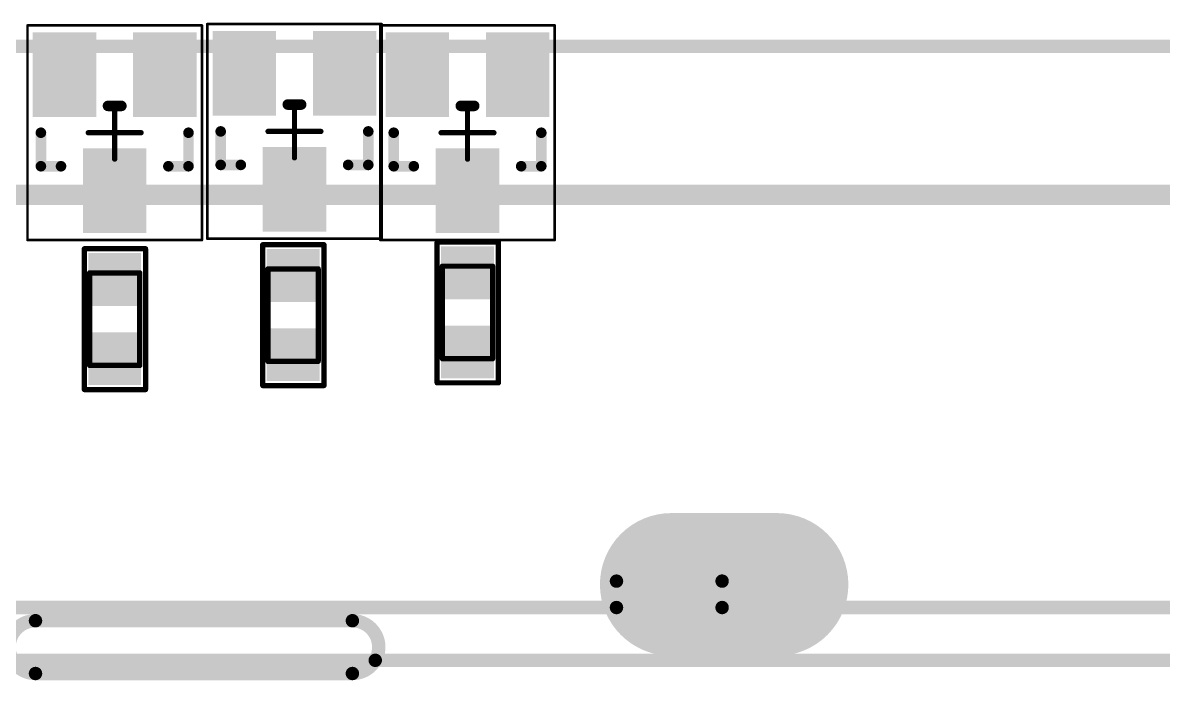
# Model space of a CAD drawing. Header units: millimetres. Extents: x 188 to 468, y 62 to 189.
# Drawn here: x 371.55 to 393.14, y 87.8 to 100.25 of the extents above; entities that cross this region are included whole.
import ezdxf

# ---------------------------------------------------------------- set-up
doc = ezdxf.new("R2010")
doc.units = ezdxf.units.MM
for name, color, linetype in [('BottomOverlay', 54, 'Continuous'), ('BottomPaste', 16, 'Continuous'), ('BottomSolder', 6, 'Continuous'), ('KeepOutLayer', 6, 'Continuous'), ('Mechanical13', 56, 'Continuous'), ('Mechanical15', 56, 'Continuous'), ('TopOverlay', 2, 'Continuous'), ('TopSolder', 216, 'Continuous')]:
    doc.layers.add(name, color=color, linetype=linetype)

msp = doc.modelspace()

# ---------------------------------------------------------------- linework, layer by layer
at = {"layer": 'BottomOverlay'}
for points, const_width in [([(373.418, 98.679), (373.164, 98.679)], 0.2), ([(376.822, 98.704), (376.568, 98.704)], 0.2), ([(380.098, 98.679), (379.844, 98.679)], 0.2), ([(371.894, 97.536), (371.894, 98.171)], 0.2), ([(374.688, 97.536), (374.688, 98.171)], 0.2), ([(375.298, 97.561), (375.298, 98.196)], 0.2), ([(378.092, 97.561), (378.092, 98.196)], 0.2), ([(378.574, 97.536), (378.574, 98.171)], 0.2), ([(381.368, 97.536), (381.368, 98.171)], 0.2), ([(372.275, 97.536), (371.894, 97.536)], 0.2), ([(374.688, 97.536), (374.307, 97.536)], 0.2), ([(375.679, 97.561), (375.298, 97.561)], 0.2), ([(378.092, 97.561), (377.711, 97.561)], 0.2), ([(378.955, 97.536), (378.574, 97.536)], 0.2), ([(381.368, 97.536), (380.987, 97.536)], 0.2), ([(377.254, 96.049), (376.094, 96.049)], 0.1), ([(376.094, 94.271), (376.094, 96.049)], 0.1), ([(377.254, 93.382), (377.254, 96.049)], 0.1), ([(380.556, 96.1), (379.396, 96.1)], 0.1), ([(379.396, 94.322), (379.396, 96.1)], 0.1), ([(380.556, 93.433), (380.556, 96.1)], 0.1), ([(373.875, 95.973), (372.716, 95.973)], 0.1), ([(372.716, 94.195), (372.716, 95.973)], 0.1), ([(373.875, 93.306), (373.875, 95.973)], 0.1), ([(379.396, 93.433), (379.396, 94.317)], 0.1), ([(372.716, 93.306), (372.716, 94.19)], 0.1), ([(376.094, 93.382), (376.094, 94.267)], 0.1), ([(373.875, 93.306), (372.716, 93.306)], 0.1), ([(377.254, 93.382), (376.094, 93.382)], 0.1), ([(380.556, 93.433), (379.396, 93.433)], 0.1)]:
    msp.add_lwpolyline(points, dxfattribs=dict(at, const_width=const_width))
for points, const_width in [([(373.214, 98.679, -1), (373.114, 98.679, -1)], 0.1), ([(373.468, 98.679, -1), (373.368, 98.679, -1)], 0.1), ([(376.618, 98.704, -1), (376.518, 98.704, -1)], 0.1), ([(376.872, 98.704, -1), (376.772, 98.704, -1)], 0.1), ([(379.894, 98.679, -1), (379.794, 98.679, -1)], 0.1), ([(380.148, 98.679, -1), (380.048, 98.679, -1)], 0.1), ([(371.944, 98.171, -1), (371.844, 98.171, -1)], 0.1), ([(374.738, 98.171, -1), (374.638, 98.171, -1)], 0.1), ([(375.348, 98.196, -1), (375.248, 98.196, -1)], 0.1), ([(378.142, 98.196, -1), (378.042, 98.196, -1)], 0.1), ([(378.624, 98.171, -1), (378.524, 98.171, -1)], 0.1), ([(381.418, 98.171, -1), (381.318, 98.171, -1)], 0.1), ([(371.944, 97.536, -1), (371.844, 97.536, -1)], 0.1), ([(371.944, 97.536, -1), (371.844, 97.536, -1)], 0.1), ([(372.325, 97.536, -1), (372.225, 97.536, -1)], 0.1), ([(374.357, 97.536, -1), (374.257, 97.536, -1)], 0.1), ([(374.738, 97.536, -1), (374.638, 97.536, -1)], 0.1), ([(374.738, 97.536, -1), (374.638, 97.536, -1)], 0.1), ([(375.348, 97.561, -1), (375.248, 97.561, -1)], 0.1), ([(375.348, 97.561, -1), (375.248, 97.561, -1)], 0.1), ([(375.729, 97.561, -1), (375.629, 97.561, -1)], 0.1), ([(377.761, 97.561, -1), (377.661, 97.561, -1)], 0.1), ([(378.142, 97.561, -1), (378.042, 97.561, -1)], 0.1), ([(378.142, 97.561, -1), (378.042, 97.561, -1)], 0.1), ([(378.624, 97.536, -1), (378.524, 97.536, -1)], 0.1), ([(378.624, 97.536, -1), (378.524, 97.536, -1)], 0.1), ([(379.005, 97.536, -1), (378.905, 97.536, -1)], 0.1), ([(381.037, 97.536, -1), (380.937, 97.536, -1)], 0.1), ([(381.418, 97.536, -1), (381.318, 97.536, -1)], 0.1), ([(381.418, 97.536, -1), (381.318, 97.536, -1)], 0.1), ([(376.119, 96.049, -1), (376.069, 96.049, -1)], 0.05), ([(376.119, 96.049, -1), (376.069, 96.049, -1)], 0.05), ([(377.279, 96.049, -1), (377.229, 96.049, -1)], 0.05), ([(377.279, 96.049, -1), (377.229, 96.049, -1)], 0.05), ([(379.421, 96.1, -1), (379.371, 96.1, -1)], 0.05), ([(379.421, 96.1, -1), (379.371, 96.1, -1)], 0.05), ([(380.581, 96.1, -1), (380.531, 96.1, -1)], 0.05), ([(380.581, 96.1, -1), (380.531, 96.1, -1)], 0.05), ([(372.741, 95.973, -1), (372.691, 95.973, -1)], 0.05), ([(372.741, 95.973, -1), (372.691, 95.973, -1)], 0.05), ([(373.9, 95.973, -1), (373.85, 95.973, -1)], 0.05), ([(373.9, 95.973, -1), (373.85, 95.973, -1)], 0.05), ([(379.421, 94.322, -1), (379.371, 94.322, -1)], 0.05), ([(379.421, 94.317, -1), (379.371, 94.317, -1)], 0.05), ([(372.741, 94.195, -1), (372.691, 94.195, -1)], 0.05), ([(372.741, 94.19, -1), (372.691, 94.19, -1)], 0.05), ([(376.119, 94.271, -1), (376.069, 94.271, -1)], 0.05), ([(376.119, 94.267, -1), (376.069, 94.267, -1)], 0.05), ([(372.741, 93.306, -1), (372.691, 93.306, -1)], 0.05), ([(372.741, 93.306, -1), (372.691, 93.306, -1)], 0.05), ([(373.9, 93.306, -1), (373.85, 93.306, -1)], 0.05), ([(373.9, 93.306, -1), (373.85, 93.306, -1)], 0.05), ([(376.119, 93.382, -1), (376.069, 93.382, -1)], 0.05), ([(376.119, 93.382, -1), (376.069, 93.382, -1)], 0.05), ([(377.279, 93.382, -1), (377.229, 93.382, -1)], 0.05), ([(377.279, 93.382, -1), (377.229, 93.382, -1)], 0.05), ([(379.421, 93.433, -1), (379.371, 93.433, -1)], 0.05), ([(379.421, 93.433, -1), (379.371, 93.433, -1)], 0.05), ([(380.581, 93.433, -1), (380.531, 93.433, -1)], 0.05), ([(380.581, 93.433, -1), (380.531, 93.433, -1)], 0.05)]:
    msp.add_lwpolyline(points, format="xyb", close=True, dxfattribs=dict(at, const_width=const_width))
at = {"layer": 'BottomPaste'}
for points in [[(372.841, 98.571), (371.841, 98.571), (372.841, 99.971), (371.841, 99.971)], [(374.741, 98.571), (373.741, 98.571), (374.741, 99.971), (373.741, 99.971)], [(376.245, 98.596), (375.245, 98.596), (376.245, 99.996), (375.245, 99.996)], [(378.145, 98.596), (377.145, 98.596), (378.145, 99.996), (377.145, 99.996)], [(379.521, 98.571), (378.521, 98.571), (379.521, 99.971), (378.521, 99.971)], [(381.421, 98.571), (380.421, 98.571), (381.421, 99.971), (380.421, 99.971)], [(373.791, 96.371), (372.791, 96.371), (373.791, 97.771), (372.791, 97.771)], [(377.195, 96.396), (376.195, 96.396), (377.195, 97.796), (376.195, 97.796)], [(380.471, 96.371), (379.471, 96.371), (380.471, 97.771), (379.471, 97.771)], [(376.269, 95.067), (376.269, 95.867), (377.069, 95.067), (377.069, 95.867)], [(379.571, 95.117), (379.571, 95.917), (380.371, 95.117), (380.371, 95.917)], [(372.891, 94.99), (372.891, 95.79), (373.691, 94.99), (373.691, 95.79)], [(376.269, 93.567), (376.269, 94.367), (377.069, 93.567), (377.069, 94.367)], [(379.571, 93.617), (379.571, 94.417), (380.371, 93.617), (380.371, 94.417)], [(372.891, 93.49), (372.891, 94.29), (373.691, 93.49), (373.691, 94.29)]]:
    msp.add_solid(points, dxfattribs=at)
at = {"layer": 'BottomSolder', "const_width": 2.703}
msp.add_lwpolyline([(385.83, 89.614), (383.83, 89.614)], dxfattribs=at)
at = {"layer": 'BottomSolder', "const_width": 1.352}
for points in [[(384.506, 89.614, -1), (383.154, 89.614, -1)], [(386.506, 89.614, -1), (385.154, 89.614, -1)]]:
    msp.add_lwpolyline(points, format="xyb", close=True, dxfattribs=at)
at = {"layer": 'BottomSolder'}
for points in [[(372.943, 98.469), (371.74, 98.469), (372.943, 100.073), (371.74, 100.073)], [(374.843, 98.469), (373.64, 98.469), (374.843, 100.073), (373.64, 100.073)], [(376.346, 98.495), (375.143, 98.495), (376.346, 100.098), (375.143, 100.098)], [(378.246, 98.495), (377.043, 98.495), (378.246, 100.098), (377.043, 100.098)], [(379.623, 98.469), (378.42, 98.469), (379.623, 100.073), (378.42, 100.073)], [(381.523, 98.469), (380.32, 98.469), (381.523, 100.073), (380.32, 100.073)], [(373.893, 96.269), (372.69, 96.269), (373.893, 97.873), (372.69, 97.873)], [(377.296, 96.295), (376.093, 96.295), (377.296, 97.898), (376.093, 97.898)], [(380.573, 96.269), (379.37, 96.269), (380.573, 97.873), (379.37, 97.873)], [(372.791, 94.89), (372.791, 95.89), (373.791, 94.89), (373.791, 95.89)], [(376.169, 94.967), (376.169, 95.967), (377.169, 94.967), (377.169, 95.967)], [(379.471, 95.017), (379.471, 96.017), (380.471, 95.017), (380.471, 96.017)], [(372.791, 93.39), (372.791, 94.39), (373.791, 93.39), (373.791, 94.39)], [(376.169, 93.467), (376.169, 94.467), (377.169, 93.467), (377.169, 94.467)], [(379.471, 93.517), (379.471, 94.517), (380.471, 93.517), (380.471, 94.517)]]:
    msp.add_solid(points, dxfattribs=at)
at = {"layer": 'KeepOutLayer', "const_width": 0.254}
for points in [[(371.791, 88.927, 1), (371.791, 87.927)], [(377.791, 87.927, 1), (377.791, 88.927)]]:
    msp.add_lwpolyline(points, format="xyb", dxfattribs=at)
for points in [[(377.791, 88.927), (371.791, 88.927)], [(377.791, 87.927), (371.791, 87.927)]]:
    msp.add_lwpolyline(points, dxfattribs=at)
at = {"layer": 'KeepOutLayer', "const_width": 0.127}
for points in [[(371.855, 88.927, -1), (371.728, 88.927, -1)], [(371.855, 88.927, -1), (371.728, 88.927, -1)], [(377.855, 88.927, -1), (377.728, 88.927, -1)], [(377.855, 88.927, -1), (377.728, 88.927, -1)], [(371.855, 87.927, -1), (371.728, 87.927, -1)], [(371.855, 87.927, -1), (371.728, 87.927, -1)], [(377.855, 87.927, -1), (377.728, 87.927, -1)], [(377.855, 87.927, -1), (377.728, 87.927, -1)]]:
    msp.add_lwpolyline(points, format="xyb", close=True, dxfattribs=at)
at = {"layer": 'Mechanical13', "const_width": 0.1}
for points in [[(380.446, 95.643), (379.496, 95.643)], [(379.496, 93.89), (379.496, 95.643)], [(380.446, 93.89), (380.446, 95.643)], [(373.766, 95.516), (372.816, 95.516)], [(372.816, 93.763), (372.816, 95.516)], [(373.766, 93.763), (373.766, 95.516)], [(377.144, 95.592), (376.194, 95.592)], [(376.194, 93.84), (376.194, 95.592)], [(377.144, 93.84), (377.144, 95.592)], [(380.446, 93.89), (379.496, 93.89)], [(373.766, 93.763), (372.816, 93.763)], [(377.144, 93.84), (376.194, 93.84)]]:
    msp.add_lwpolyline(points, dxfattribs=at)
at = {"layer": 'Mechanical13', "const_width": 0.05}
for points in [[(379.521, 95.643, -1), (379.471, 95.643, -1)], [(379.521, 95.643, -1), (379.471, 95.643, -1)], [(380.471, 95.643, -1), (380.421, 95.643, -1)], [(380.471, 95.643, -1), (380.421, 95.643, -1)], [(372.841, 95.516, -1), (372.791, 95.516, -1)], [(372.841, 95.516, -1), (372.791, 95.516, -1)], [(373.791, 95.516, -1), (373.741, 95.516, -1)], [(373.791, 95.516, -1), (373.741, 95.516, -1)], [(376.219, 95.592, -1), (376.169, 95.592, -1)], [(376.219, 95.592, -1), (376.169, 95.592, -1)], [(377.169, 95.592, -1), (377.119, 95.592, -1)], [(377.169, 95.592, -1), (377.119, 95.592, -1)], [(379.521, 93.89, -1), (379.471, 93.89, -1)], [(379.521, 93.89, -1), (379.471, 93.89, -1)], [(380.471, 93.89, -1), (380.421, 93.89, -1)], [(380.471, 93.89, -1), (380.421, 93.89, -1)], [(372.841, 93.763, -1), (372.791, 93.763, -1)], [(372.841, 93.763, -1), (372.791, 93.763, -1)], [(373.791, 93.763, -1), (373.741, 93.763, -1)], [(373.791, 93.763, -1), (373.741, 93.763, -1)], [(376.219, 93.84, -1), (376.169, 93.84, -1)], [(376.219, 93.84, -1), (376.169, 93.84, -1)], [(377.169, 93.84, -1), (377.119, 93.84, -1)], [(377.169, 93.84, -1), (377.119, 93.84, -1)]]:
    msp.add_lwpolyline(points, format="xyb", close=True, dxfattribs=at)
at = {"layer": 'Mechanical15'}
for points, const_width in [([(374.942, 100.203), (371.64, 100.203)], 0.05), ([(371.64, 96.139), (371.64, 100.203)], 0.05), ([(374.942, 96.139), (374.942, 100.203)], 0.05), ([(378.346, 100.228), (375.044, 100.228)], 0.05), ([(375.044, 96.164), (375.044, 100.228)], 0.05), ([(381.622, 100.203), (378.32, 100.203)], 0.05), ([(378.32, 96.139), (378.32, 100.203)], 0.05), ([(378.346, 96.164), (378.346, 100.228)], 0.05), ([(381.622, 96.139), (381.622, 100.203)], 0.05), ([(373.291, 97.671), (373.291, 98.671)], 0.1), ([(376.695, 97.696), (376.695, 98.696)], 0.1), ([(379.971, 97.671), (379.971, 98.671)], 0.1), ([(377.195, 98.196), (376.195, 98.196)], 0.1), ([(373.791, 98.171), (372.791, 98.171)], 0.1), ([(380.471, 98.171), (379.471, 98.171)], 0.1), ([(436.054, 97.058), (369.534, 97.058)], 0.254), ([(374.942, 96.139), (371.64, 96.139)], 0.05), ([(378.346, 96.164), (375.044, 96.164)], 0.05), ([(381.622, 96.139), (378.32, 96.139)], 0.05), ([(441.794, 88.178), (363.794, 88.178)], 0.254)]:
    msp.add_lwpolyline(points, dxfattribs=dict(at, const_width=const_width))
for points, const_width in [([(371.653, 100.203, -1), (371.628, 100.203, -1)], 0.025), ([(371.653, 100.203, -1), (371.628, 100.203, -1)], 0.025), ([(374.955, 100.203, -1), (374.93, 100.203, -1)], 0.025), ([(374.955, 100.203, -1), (374.93, 100.203, -1)], 0.025), ([(375.056, 100.228, -1), (375.031, 100.228, -1)], 0.025), ([(375.056, 100.228, -1), (375.031, 100.228, -1)], 0.025), ([(378.333, 100.203, -1), (378.308, 100.203, -1)], 0.025), ([(378.333, 100.203, -1), (378.308, 100.203, -1)], 0.025), ([(378.358, 100.228, -1), (378.333, 100.228, -1)], 0.025), ([(378.358, 100.228, -1), (378.333, 100.228, -1)], 0.025), ([(381.635, 100.203, -1), (381.61, 100.203, -1)], 0.025), ([(381.635, 100.203, -1), (381.61, 100.203, -1)], 0.025), ([(373.316, 98.671, -1), (373.266, 98.671, -1)], 0.05), ([(376.72, 98.696, -1), (376.67, 98.696, -1)], 0.05), ([(379.996, 98.671, -1), (379.946, 98.671, -1)], 0.05), ([(376.22, 98.196, -1), (376.17, 98.196, -1)], 0.05), ([(377.22, 98.196, -1), (377.17, 98.196, -1)], 0.05), ([(372.816, 98.171, -1), (372.766, 98.171, -1)], 0.05), ([(373.816, 98.171, -1), (373.766, 98.171, -1)], 0.05), ([(379.496, 98.171, -1), (379.446, 98.171, -1)], 0.05), ([(380.496, 98.171, -1), (380.446, 98.171, -1)], 0.05), ([(373.316, 97.671, -1), (373.266, 97.671, -1)], 0.05), ([(376.72, 97.696, -1), (376.67, 97.696, -1)], 0.05), ([(379.996, 97.671, -1), (379.946, 97.671, -1)], 0.05), ([(371.653, 96.139, -1), (371.628, 96.139, -1)], 0.025), ([(371.653, 96.139, -1), (371.628, 96.139, -1)], 0.025), ([(374.955, 96.139, -1), (374.93, 96.139, -1)], 0.025), ([(374.955, 96.139, -1), (374.93, 96.139, -1)], 0.025), ([(375.056, 96.164, -1), (375.031, 96.164, -1)], 0.025), ([(375.056, 96.164, -1), (375.031, 96.164, -1)], 0.025), ([(378.333, 96.139, -1), (378.308, 96.139, -1)], 0.025), ([(378.333, 96.139, -1), (378.308, 96.139, -1)], 0.025), ([(378.358, 96.164, -1), (378.333, 96.164, -1)], 0.025), ([(378.358, 96.164, -1), (378.333, 96.164, -1)], 0.025), ([(381.635, 96.139, -1), (381.61, 96.139, -1)], 0.025), ([(381.635, 96.139, -1), (381.61, 96.139, -1)], 0.025)]:
    msp.add_lwpolyline(points, format="xyb", close=True, dxfattribs=dict(at, const_width=const_width))
at = {"layer": 'TopOverlay', "const_width": 0.254}
for points in [[(436.051, 99.807), (369.531, 99.807)], [(437.791, 96.927), (367.791, 96.927)], [(382.791, 89.177), (382.791, 89.677)], [(384.791, 89.677), (382.791, 89.677)], [(384.791, 89.177), (384.791, 89.677)], [(394.765, 89.177), (364.741, 89.177)], [(384.791, 89.177), (382.791, 89.177)], [(394.765, 88.177), (378.224, 88.177)]]:
    msp.add_lwpolyline(points, dxfattribs=at)
at = {"layer": 'TopOverlay', "const_width": 0.127}
for points in [[(382.855, 89.677, -1), (382.728, 89.677, -1)], [(382.855, 89.677, -1), (382.728, 89.677, -1)], [(384.855, 89.677, -1), (384.728, 89.677, -1)], [(384.855, 89.677, -1), (384.728, 89.677, -1)], [(382.855, 89.177, -1), (382.728, 89.177, -1)], [(382.855, 89.177, -1), (382.728, 89.177, -1)], [(384.855, 89.177, -1), (384.728, 89.177, -1)], [(384.855, 89.177, -1), (384.728, 89.177, -1)], [(378.288, 88.177, -1), (378.161, 88.177, -1)]]:
    msp.add_lwpolyline(points, format="xyb", close=True, dxfattribs=at)
at = {"layer": 'TopSolder', "const_width": 2.703}
msp.add_lwpolyline([(385.83, 89.614), (383.83, 89.614)], dxfattribs=at)
at = {"layer": 'TopSolder', "const_width": 1.352}
for points in [[(384.506, 89.614, -1), (383.154, 89.614, -1)], [(386.506, 89.614, -1), (385.154, 89.614, -1)]]:
    msp.add_lwpolyline(points, format="xyb", close=True, dxfattribs=at)

doc.saveas('drawing.dxf')
